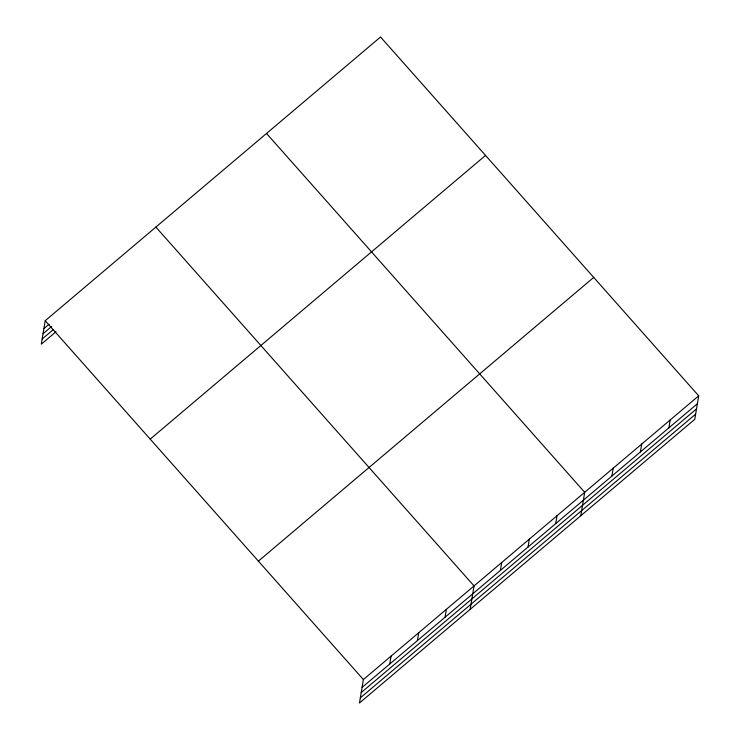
<?xml version="1.0" encoding="UTF-8"?>
<svg xmlns="http://www.w3.org/2000/svg" width="740" height="740" viewBox="0 0 740 740"><rect width="100%" height="100%" fill="white"/><g stroke="black" fill="none" stroke-linecap="round" stroke-linejoin="round"><path stroke-width="1.11" d="M698.708 395.835L363.386 679.551L359.464 703L694.786 419.284L698.708 395.835L380.536 37L45.214 320.716L41.292 344.165L55.99 331.733M389.73 664.039L391.053 656.149M417.397 640.627L418.711 632.737M445.055 617.225L446.377 609.335M470.122 609.371L474.044 585.923L155.872 227.088M500.388 570.41L501.711 562.52M528.055 546.999L529.368 539.109M555.712 523.596L557.035 515.706M580.78 515.743L584.702 492.304L266.529 133.459M611.878 476.07L613.201 468.18M640.387 451.955L641.71 444.065M668.886 427.84L670.209 419.95M43.891 328.606L49.081 324.213M43.031 333.74L51.68 326.423M42.152 339.031L53.391 329.522M150.211 439.135L485.533 155.419M258.389 561.133L593.711 277.417M362.064 687.442L697.395 403.726M361.203 692.575L696.534 408.859M360.325 697.866L695.646 414.15M45.214 320.716L363.386 679.551"/></g></svg>
